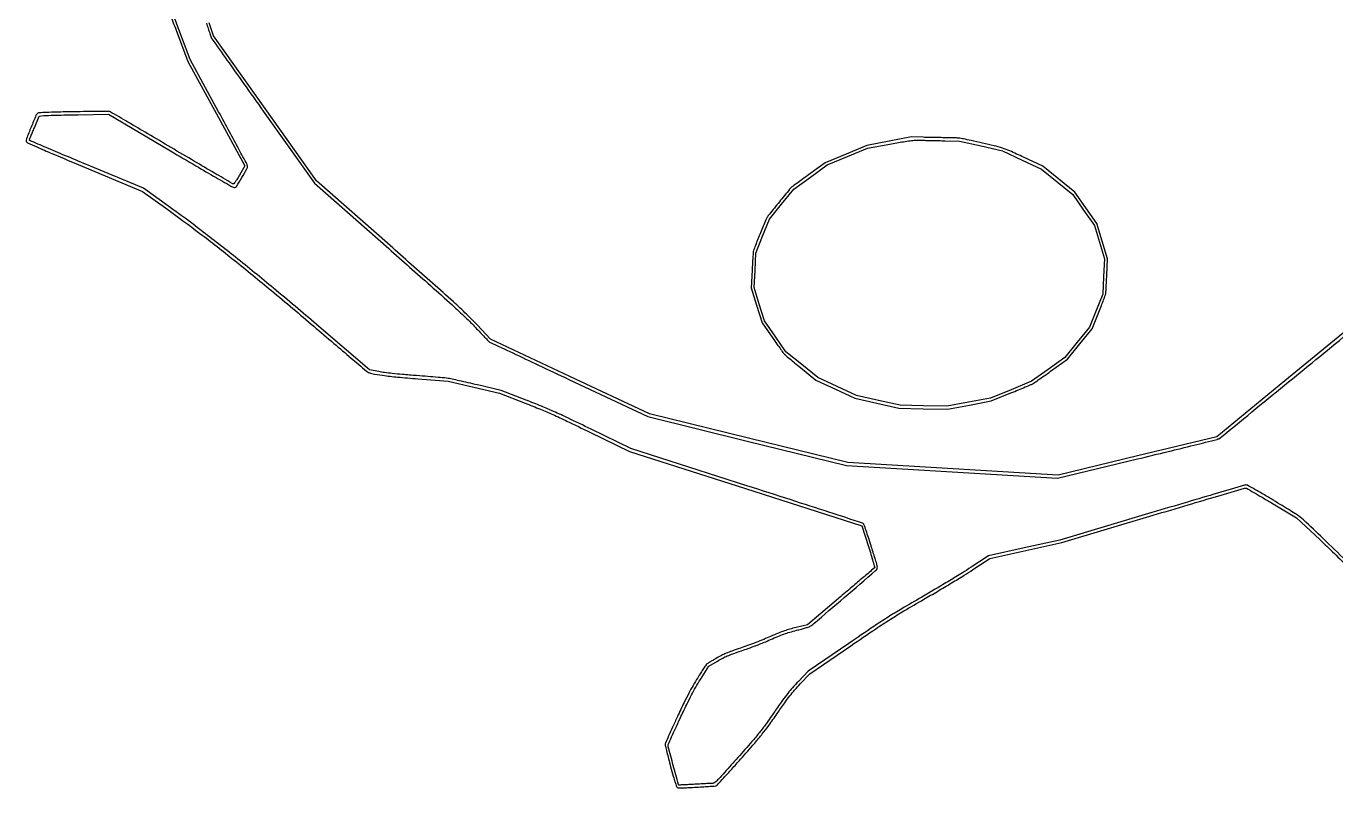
# Model space of a CAD drawing. Extents: x 184 to 3160, y 146 to 2302.
# Drawn here: x 184 to 2038, y 146 to 1224 of the extents above; entities that cross this region are included whole.
import ezdxf

# ---------------------------------------------------------------- set-up
doc = ezdxf.new("R2010")
doc.units = 0

msp = doc.modelspace()

# ---------------------------------------------------------------- linework, layer by layer
for points in [[(1037.902493, 2115.890229, -0.000001), (1068.935346, 2117.76807, -0.00053)], [(633.602948, 2080.708959, 0.000015), (524.243802, 1949.430594, 0.000071)], [(570.726063, 1320.927291, -0.000017), (493.545658, 1319.389753, -0.000017), (416.344343, 1317.857039, -0.204068)], [(439.557013, 1227.916378, 0.001815), (441.981177, 1220.303022, 0.002683), (444.167928, 1213.643131, 0.001218), (446.076269, 1207.980569, 0.051974), (446.6072, 1206.827005, 0.020595), (447.378095, 1205.641043, 0.000015), (468.534615, 1175.855531, 0.000179), (492.139226, 1142.650774, 0.000109), (520, 1103.50666), (592.5, 1001.692067), (697.5, 908.996283, -0.000509), (756.849635, 856.493882, -0.003109), (787.303058, 829.158577, -0.006), (806.374006, 811.402452, -0.013548), (820.281173, 797.40025, 0.000602), (827.186523, 790.077993, 0.000914), (833.207999, 783.731651, 0.000327), (838.414261, 778.271727, 0.023377), (839.318086, 777.409626, 0.068147), (840.434348, 776.679968, 0.000047), (873.094109, 761.193806, 0.000561), (909.519473, 743.976323, 0.000343), (952.536913, 723.737997), (1064.5, 671.156741), (1205, 636.459085), (1345.5, 601.761429), (1495, 592.833855), (1644.5, 583.906281), (1757.5, 611.150047, 0.000571), (1800.852194, 621.654432, 0.000946), (1837.404777, 630.628696, 0.000045), (1870.351481, 638.786877, 0.238125), (1870.83541, 639.203137, -0.096307), (1871.017675, 639.478376, -0.113588), (1871.280557, 639.646008, -0.117223), (1871.58358, 639.678885, -0.107477), (1871.879803, 639.574286, 0.31989), (1872.790949, 639.634173, 0.00001), (1965.794049, 715.592621, 0.000127), (2054.398421, 787.999149, 0.018704)], [(1184.662765, 1270.328202, 0.000112), (1182.775768, 1370.935003, 0.000117)], [(439.103096, 1248.025431, -0.00004), (478.171725, 1249.015082, -0.00083)], [(572.807099, 1251.110727, 0.000171), (681.31894, 1253.309481, 0.002306)], [(2052.508886, 467.252561, 0.003641), (2020.444345, 498.298535, 0.002293), (1992.398575, 524.815848, 0.040729), (1982.658934, 532.554228, 0.010314), (1980.366326, 534.021621, 0.000314), (1970.740495, 539.898084, 0.00062), (1959.386471, 546.800515, 0.000429), (1946.521477, 554.584608, 0.002359), (1931.583728, 563.509462, 0.00663), (1921.019998, 569.565988, 0.004253), (1913.112422, 573.873757, 0.14161), (1911.021477, 574.317155, 0.05345), (1909.034291, 573.957217, 0.000069), (1870.906309, 562.740101, 0.000609), (1828.213392, 550.116996, 0.000375), (1778, 535.162669), (1647.5, 496.191028), (1597.098141, 485.108517), (1546.696283, 474.026005), (1522.098141, 457.869825, -0.006995), (1509.563934, 449.886037, -0.002459), (1491.360079, 438.769094, -0.002441), (1471.223463, 426.741194, -0.002859), (1452, 415.533459, 0.002808), (1423.886, 399.146168, 0.008152), (1404.699944, 387.392076, 0.006784), (1384.10715, 373.914142, 0.001478), (1349, 350.09885), (1291.5, 310.844426), (1277.5, 296.256979, 0.009451), (1269.180551, 287.253843, 0.01549), (1262.524129, 279.287767, 0.011576), (1255.169745, 269.450063, 0.003074), (1243.901621, 253.418369, -0.004533), (1231.50772, 235.893855, -0.012723), (1222.413141, 223.932349, -0.010108), (1211.649107, 211.041632, -0.002036), (1191.951042, 188.583603, -0.001115), (1172.987222, 167.235624, -0.009887), (1164.419879, 158.008348, -0.017144), (1159.242376, 153.003859, -0.180179), (1156.549421, 151.935777, 0.007473), (1154.46904, 151.860846, 0.000389), (1147.786392, 151.514869, 0.000616), (1139.84098, 151.087494, 0.000448), (1131, 150.593081, -0.001251), (1122.348009, 150.123183, -0.00204), (1115.004969, 149.772837, -0.000253), (1108.468528, 149.491007, -0.179996), (1108.144574, 149.596063, -0.160847), (1107.607293, 150.412449, -0.000102), (1100.366701, 177.316411, -0.000232), (1093.297784, 203.652428, -0.065536), (1093, 205.914594, -0.105648), (1093.226863, 206.976289, -0.000462), (1098.023498, 217.661206, -0.002208), (1103.545695, 229.788611, -0.001388), (1110.101271, 243.915123, -0.00272), (1119.418757, 263.568703, -0.007943), (1126.134852, 276.988122, -0.01048), (1132.128352, 287.936414, -0.009118), (1138.851271, 299.150212), (1150.5, 317.800424), (1162.841355, 325.043594, -0.012143), (1170.31627, 329.189967, -0.01999), (1176.848566, 332.282725, -0.015549), (1184.660567, 335.32276, -0.004557), (1196.841355, 339.507339, 0.00715), (1206.548188, 342.898397, 0.004424), (1217.859605, 347.146261, 0.004437), (1228.95955, 351.54069, 0.007964), (1237.978577, 355.372648, -0.006083), (1248.613766, 359.93857, -0.012575), (1257.051491, 363.193893, -0.013575), (1265.21893, 365.863504, -0.00847), (1274.918418, 368.567002, 0.001869), (1281.685852, 370.357338, 0.002833), (1287.557446, 371.969914, 0.001071), (1292.592818, 373.395209, 0.069007), (1293.424822, 373.762554, 0.038542), (1299.229483, 378.000338, 0.000313), (1342.378463, 414.960151, 0.000135), (1386.857951, 453.1287, 0.09338), (1388.816442, 455.574918, 0.157265), (1389.248136, 457.989412, 0.028732), (1388.368518, 462.502277, 0.013449), (1386.1376, 470.353723, 0.001485), (1380.496258, 488.16639, 0.002369), (1376.713222, 499.799114, 0.003673), (1373.326665, 509.800131, 0.001168), (1370.313835, 518.421806, 0.112187), (1369.621413, 519.521444, 0.118217), (1368.44097, 520.24527, 0.000045), (1320.589076, 535.81782, 0.000718), (1267.388767, 553.041179, 0.000436), (1204.441596, 573.259692), (1040.5, 625.759719), (984, 653.259173, 0.001543), (951.122602, 669.135838, 0.006324), (931.031719, 678.450926, 0.008457), (913.692434, 685.875737, 0.004581), (892.131952, 694.450014), (856.763903, 708.141402), (823.131952, 715.97742, 0.000788), (809.813324, 719.058441, 0.001028), (797.616886, 721.833218, 0.00076), (787.385412, 724.122504, 0.009529), (783.5, 724.908282, 0.021347), (779.454891, 725.469253, 0.001317), (767.365625, 726.590445, 0.001953), (752.950239, 727.832355, 0.001445), (737, 729.097351, -0.002103), (716.943635, 730.71455, -0.005525), (702.577193, 732.09385, -0.00758), (691.769616, 733.418128, -0.01557), (683.362991, 734.845787), (670.225982, 737.5), (595.362991, 801.46968, 0.003269), (534.555652, 852.744936, 0.004913), (480.79056, 896.5968, 0.005553), (432.010247, 934.71094, 0.007186), (386.380384, 968.527402), (350.260767, 994.5), (269.657397, 1028, -0.00098), (238.749466, 1040.916913, -0.001623), (212.723404, 1051.953125, -0.000116), (189.411259, 1061.934344, -0.292777), (189.027263, 1062.5, -0.099582), (189.154731, 1063.234842, -0.001062), (191.036813, 1068.053125, -0.003317), (193.261136, 1073.603647, -0.002145), (195.905867, 1080), (202.811234, 1096.5), (209.155617, 1097.12501, -0.016665), (213.420785, 1097.402083, -0.00102), (226.166222, 1097.778239, -0.001518), (241.354148, 1098.149343, -0.001123), (258.154926, 1098.471095), (300.809852, 1099.192169), (388.819852, 1047.151825, 0.001004), (424.643475, 1026.066254, 0.002009), (453.055567, 1009.57279, 0.000322), (477.256283, 995.674505, 0.150073), (479.015271, 995.276103, 0.235801), (481.866115, 996.978512, 0.006791), (489.538788, 1009.333148, 0.008581), (496.699305, 1021.6955, 0.155529), (497.591726, 1026.114939, 0.095187), (497.016536, 1027.980078, 0.000306), (485.496612, 1049.601138, 0.001706), (472.353579, 1074.031095, 0.001066), (456.802227, 1102.557429), (416.28715, 1176.5), (400.546286, 1219, 0.003856), (392.78733, 1239.463065, 0.001689)], [(388.521547, 1239.250642, -0.003854), (396.547077, 1218.15459), (413.027167, 1173.80918), (453.526491, 1099.902529), (494.025815, 1025.995878), (486.357531, 1012.950574, -0.00512), (482.533124, 1006.594382, -0.021324), (480.029005, 1002.890867, -0.030444), (478.229216, 1000.745592, -0.303399), (477.141445, 1000.499217, -0.041165), (475.941986, 1001.076685, -0.000043), (450.772055, 1015.859991, -0.000421), (422.6479, 1032.413562, -0.000259), (389.546821, 1051.957158, 0.000494), (356.448599, 1071.478113, 0.000806), (328.335629, 1087.960505, 0.000076), (303.136995, 1102.674609, 0.087051), (302, 1103.09571, 0.047715), (300.806865, 1103.198185, 0.000169), (286.533906, 1103.055195, 0.000908), (270.364783, 1102.858355, 0.00057), (251.455849, 1102.572239, 0.00121), (227.601178, 1102.126322, 0.004765), (212.906864, 1101.675934, 0.002878), (202.596896, 1101.202112, 0.145946), (200.714013, 1100.532832, 0.135393), (198.188373, 1097.346723, 0.00377), (191.382962, 1080.95821, 0.003403), (184.763126, 1064.347733, 0.155828), (184.533476, 1060.722643, 0.227262), (186.128633, 1058.801037, 0.003598), (199.422409, 1052.803204, 0.004679), (220.883925, 1043.544717, 0.000601), (267.101979, 1024.182522), (349.09119, 989.950477), (384.795595, 964.215221, -0.006986), (430.251954, 930.475966, -0.005482), (478.616851, 892.671906, -0.004872), (531.697619, 849.381591, -0.003279), (591.5, 798.96396, 0.000283), (620.013259, 774.63147, 0.000455), (644.350845, 753.924399, 0.000068), (665.976588, 735.563603, 0.029931), (667.502878, 734.417821, 0.101831), (673.511748, 732.009856, 0.010108), (688.925903, 729.554567, 0.010342), (710.050111, 727.070382, 0.004284), (738.702248, 724.547946), (781.5, 721.149408), (818.001228, 712.6585), (854.502456, 704.167592), (890.501228, 690.210838, -0.004404), (912.436003, 681.483695, -0.008508), (929.80123, 674.049678, -0.006445), (949.745819, 664.796308, -0.001568), (982.414606, 648.998476), (1038.329211, 621.742868), (1202.759807, 569.101524), (1367.190402, 516.460179), (1376.644055, 487.078944, -0.002981), (1380.211023, 475.762113, -0.004862), (1383.086035, 466.115404, -0.001041), (1385.496729, 457.663325, -0.28469), (1385.298854, 456.972456, -0.008529), (1384.646272, 456.399996, -0.00001), (1370.896029, 444.747376, -0.000092), (1355.508774, 431.71288, -0.000057), (1337.389756, 416.373602), (1290.279511, 376.5), (1274.389756, 372.631248, 0.009863), (1265.308282, 370.229452, 0.015433), (1257.60948, 367.770614, 0.013243), (1249.28773, 364.576508, 0.005218), (1238, 359.758746, -0.007285), (1228.562386, 355.776675, -0.004164), (1217.059375, 351.230516, -0.004158), (1205.409606, 346.849109, -0.006888), (1195.5, 343.370041, 0.004642), (1183.366102, 339.171199, 0.014297), (1175.271942, 336.022273, 0.018191), (1168.490522, 332.862879, 0.012339), (1161, 328.799498, 0.002471), (1156.133049, 325.969649, 0.003562), (1151.857591, 323.414195, 0.001888), (1148.264504, 321.213085, 0.056536), (1147.430096, 320.556954, 0.05277), (1146.724611, 319.695249, 0.000881), (1143.344481, 314.52298, 0.002261), (1139.445816, 308.474593, 0.0015), (1135.024039, 301.5, 0.009643), (1128.443556, 290.590193, 0.010664), (1122.513861, 279.790834, 0.007932), (1115.786326, 266.379312, 0.002636), (1106.343943, 246.519239, 0.002556), (1099.354825, 231.416713, 0.004671), (1093.831955, 219.015399, 0.002211), (1089.453893, 208.808996, 0.100535), (1089, 206.57442, 0.05841), (1089.244347, 204.489911, 0.001863), (1091.244939, 196.210955, 0.003583), (1093.714208, 186.458983, 0.002476), (1096.642347, 175.456831, 0.00264), (1100.345248, 162.095213, 0.009126), (1102.946486, 153.500052, 0.007759), (1104.957814, 147.582578, 0.168927), (1106.090778, 146.175381, 0.134303), (1107.851955, 145.647447, 0.008875), (1113.196131, 145.61281, 0.00878), (1121.103386, 145.840813, 0.002301), (1133.771694, 146.487296, 0.001958), (1143.808008, 147.085209, 0.002966), (1152.533466, 147.691315, 0.001129), (1160.025021, 148.273405, 0.071774), (1161.306684, 148.564191, 0.11607), (1162.427362, 149.326805, 0.00053), (1172.100478, 159.896923, 0.002472), (1183.044855, 172.001303, 0.001554), (1195.72023, 186.249105, 0.001972), (1215.626521, 208.945177, 0.009973), (1226.428979, 221.871816, 0.012877), (1235.4373, 233.711364, 0.004811), (1247.486809, 250.767708, -0.003412), (1258.067402, 265.834091, -0.010582), (1265.487358, 275.795047, -0.013698), (1272.20278, 283.951714, -0.009867), (1280.118447, 292.692189), (1293.736894, 307.145919), (1351.617487, 346.70548, -0.001449), (1387.105853, 370.810118, -0.006849), (1407.677374, 384.289453, -0.00827), (1426.823938, 396.023423, -0.002789), (1455.104247, 412.506031, 0.002854), (1474.314278, 423.705569, 0.002479), (1494.321865, 435.657805, 0.002494), (1512.32563, 446.657408, 0.007328), (1524.568329, 454.471531), (1548.426243, 470.196041), (1599.463122, 481.496536), (1650.5, 492.797031), (1779.661993, 531.398516, -0.000342), (1829.307253, 546.198565, -0.00056), (1871.387749, 558.660814, -0.000044), (1909.178818, 569.803077, -0.071779), (1910.54347, 570, -0.130537), (1911.790208, 569.668865, -0.000793), (1922.073921, 563.769871, -0.003202), (1933.795597, 556.920955, -0.002026), (1947.381477, 548.791051), (1982.5, 527.582101), (2015.5, 496.924849, -0.004517), (2031.157685, 482.112944, -0.002069), (2051.327995, 462.522307, -0.002049)], [(2062.587014, 800.5), (1966.263606, 721.5), (1869.940198, 642.5), (1757.617609, 615.35854), (1645.295021, 588.21708), (1496.394268, 597.056798), (1347.493516, 605.896516), (1206.996758, 640.554605), (1066.5, 675.212694), (954.138911, 728.0054), (841.777822, 780.798105), (822.52097, 801.185513, 0.012196), (807.816182, 816.011915, 0.006755), (789.192301, 833.418095, 0.003338), (759.552777, 860.019362, 0.000496), (699.382059, 913.194937), (595.5, 1004.816953), (522.5, 1107.366303), (449.5, 1209.915654), (443.575989, 1228.450483, -0.00442)], [(2126.80363, 542.28155, -0.000018), (2155.589173, 536.994534, -0.000093)]]:
    msp.add_lwpolyline(points, format="xyb")
for points in [[(1406, 1060.924557), (1374.5, 1054.930766), (1344.999094, 1042.685804), (1315.498189, 1030.440843), (1291.999094, 1013.505482, 0.000712), (1282.91585, 1006.93969, 0.001102), (1275.091865, 1001.240835, 0.000324), (1268.304131, 996.267089, 0.035286), (1267.441296, 995.535061, 0.028572), (1265.123483, 992.99439, 0.000322), (1250.56961, 975.062512, 0.000485), (1236.435851, 957.590707, 0.018002), (1233.369728, 953.5, 0.054018), (1231.302218, 949.708876, 0.001306), (1223.715716, 931.185686, 0.002398), (1216.605857, 913.452882, 0.022499), (1213.931439, 905.683809, 0.051541), (1213.560054, 903.683254, 0.002154), (1213.006978, 896.444005, 0.003704), (1212.451279, 887.845077, 0.002622), (1211.949579, 878.183809), (1210.797514, 853.5), (1218.400015, 828.657802), (1226.002516, 803.815604), (1241.187971, 782.157802, 0.001068), (1247.098537, 773.766235, 0.001616), (1252.281959, 766.490328, 0.000604), (1256.770007, 760.249347, 0.039399), (1257.630481, 759.234804, 0.025006), (1258.620861, 758.332991, 0.000349), (1264.879265, 753.189483, 0.000977), (1272.152127, 747.244477, 0.000643), (1280.541968, 740.431645), (1302.196401, 722.893682), (1329.858792, 709.942289), (1357.521182, 696.990897), (1388.510591, 689.896404), (1419.5, 682.80191), (1454, 682.286541), (1488.5, 681.771172), (1519.5, 687.498399), (1550.5, 693.225626), (1578.243346, 704.63122, 0.000303), (1589.046173, 709.080048, 0.000446), (1598.534533, 713.0042, 0.000205), (1606.620134, 716.360544, 0.008415), (1608.360987, 717.118615, 0.044268), (1610.001886, 718.049444, 0.001115), (1617.042846, 722.936103, 0.002382), (1625.272371, 728.733349, 0.001621), (1634.582133, 735.403703), (1658.428984, 752.606989), (1675.897213, 774.03045), (1693.365442, 795.45391), (1702.797959, 818.976955, 0.002245), (1706.436979, 828.171325, 0.003255), (1709.560609, 836.324481, 0.001666), (1712.139632, 843.259695, 0.05408), (1712.574083, 845, 0.019747), (1712.747118, 846.776472, 0.000695), (1713.135006, 853.66875, 0.001289), (1713.561049, 861.81487, 0.000901), (1714.001098, 871), (1715.084507, 894.5), (1707.474477, 919.46821), (1699.864447, 944.43642), (1684.315548, 966.685003), (1668.766649, 988.933586), (1646.198219, 1007.155494), (1623.629788, 1025.377402), (1596.195895, 1038.268375, 0.004482), (1576.575521, 1047.274013, 0.028408), (1566.319126, 1051.187842, 0.020057), (1554.499171, 1054.429023, 0.001503), (1522, 1061.850838, 0.005202), (1511.215022, 1064.162092, 0.021023), (1504.573852, 1065.224756, 0.021793), (1497.980067, 1065.707277, 0.005885), (1487.5, 1065.892787, -0.0017), (1479.795618, 1065.964667, -0.00102), (1470.646875, 1066.099801, -0.001021), (1461.545657, 1066.2714, -0.00178), (1454, 1066.455967), (1437.5, 1066.918348)], [(1485, 1061.603429), (1505.5, 1061.187649), (1536, 1054.207341), (1566.5, 1047.227034), (1594.111826, 1034.271756), (1621.723653, 1021.316478), (1643.834553, 1003.402223), (1665.945453, 985.487968), (1681.292546, 963.493984), (1696.639639, 941.5), (1703.721067, 918), (1710.802495, 894.5), (1709.562487, 869.5), (1708.322479, 844.5), (1698.956054, 821.197186), (1689.589628, 797.894372), (1672.044814, 776.384115), (1654.5, 754.873858), (1631, 737.985189), (1607.5, 721.096519), (1578.5, 709.143112), (1549.5, 697.189704), (1518.5, 691.468554), (1487.5, 685.747405), (1454.5, 686.415244), (1421.5, 687.083083), (1390.679291, 694.026432), (1359.858581, 700.969782), (1332.395063, 713.734891), (1304.931546, 726.5), (1282.370717, 744.726963), (1259.809887, 762.953926), (1244.557189, 784.726963), (1229.304491, 806.5), (1222.162492, 830.134389), (1215.020494, 853.768778), (1216.14303, 878.134389), (1217.265566, 902.5), (1226.810896, 926.5), (1236.356226, 950.5), (1253.641635, 971.815579), (1270.927044, 993.131159), (1294.671214, 1010.206991), (1318.415384, 1027.282824), (1346.957692, 1039.107122), (1375.5, 1050.93142), (1407, 1056.763547, -0.001845), (1426.31271, 1060.265595, -0.012939), (1435.77372, 1061.693739, -0.022692), (1442.971943, 1062.260445, -0.01384), (1451.5, 1062.307442, 0.000207), (1457.906002, 1062.168062, 0.000082), (1466.703125, 1061.981742, 0.000081), (1476.199147, 1061.783724, 0.000102)]]:
    msp.add_lwpolyline(points, format="xyb", close=True)

doc.saveas('drawing.dxf')
